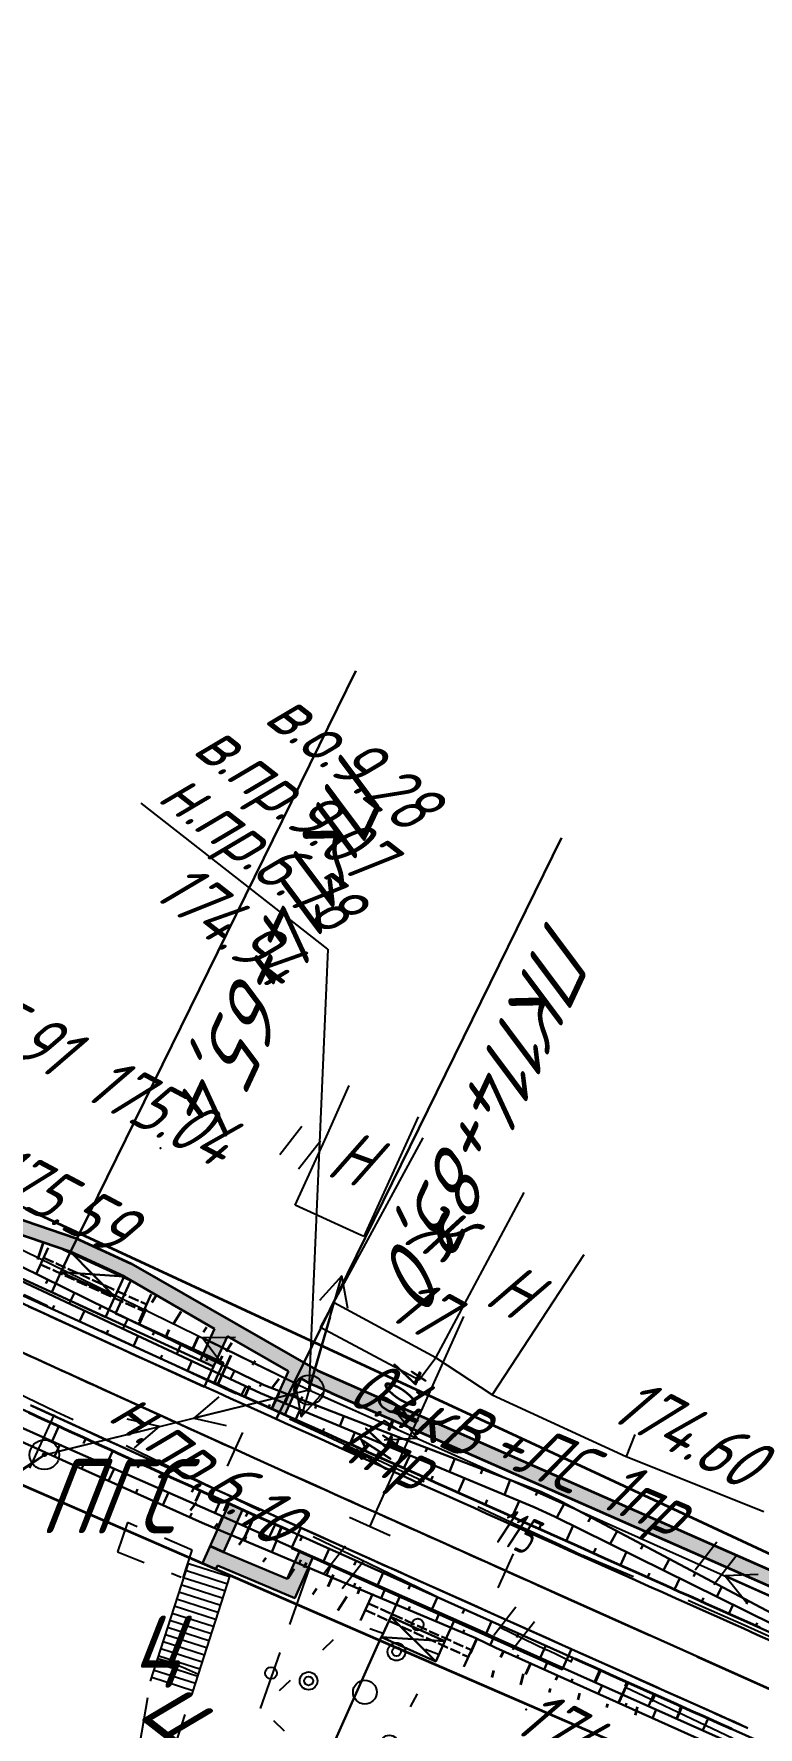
# Model space of a CAD drawing. Header units: millimetres. Extents: x -698 to 8131, y -704 to 4503.
# Drawn here: x 7221.4 to 7270.2, y 636.2 to 750.4 of the extents above; entities that cross this region are included whole.
import ezdxf

# ---------------------------------------------------------------- set-up
doc = ezdxf.new("R2010")
doc.units = ezdxf.units.MM
for name, pattern in [('ACAD_ISO02W100', [15, 12, -3]), ('CONTI', [0]), ('DASHED', [0.75, 0.5, -0.25])]:
    doc.linetypes.add(name, pattern=pattern)
for name, color, linetype, lineweight in [('10', 1, 'Continuous', 35), ('КОПИЯ_ОСЬ_13_ОТКОСЫ', 7, 'Continuous', 30), ('КОПИЯ_ОСЬ_ГРАНИЦЫ_ПОЛОС', 7, 'Continuous', 30), ('Остановки', 1, 'Continuous', 30), ('ОСЬ_ВЕРХ_ПОКРЫТИЯ_ГРАНИЦЫ_ПОЛОС', 7, 'Continuous', 30), ('ОСЬ_ВЕРХ_ПОКРЫТИЯ_ОСЬ', 1, 'Continuous', 30), ('Ось_примыкания', 1, 'Continuous', 35), ('Привязка', 250, 'Continuous', 35), ('Тротуар', 40, 'Continuous', 35), ('Трубы мет.', 7, 'ACAD_ISO02W100', 30)]:
    doc.layers.add(name, color=color, linetype=linetype, lineweight=lineweight)
for name, color, linetype in [('GOR_BDEFAULT', 212, 'CONTI'), ('NAD_MDEFAULT', 7, 'CONTI'), ('PI_OTDEFAULT', 172, 'CONTI'), ('PI_TTDEFAULT', 5, 'CONTI'), ('SIT_LDEFAULT', 7, 'CONTI'), ('USLZNDEFAULT', 7, 'CONTI'), ('ZAPSKDEFAULT', 7, 'CONTI'), ('ОСЬ_ВЕРХ_ПОКРЫТИЯ_ПИКЕТЫ', 1, 'Continuous'), ('ОСЬ_ВЕРХ_ПОКРЫТИЯ_РАЗБИВКА_КРИВ', 1, 'Continuous'), ('разметка', 7, 'Continuous')]:
    doc.layers.add(name, color=color, linetype=linetype)
doc.styles.add('eskd', font='isocpeui.ttf', dxfattribs={"width": 1.2})
doc.styles.get("Standard").update_dxf_attribs({"font": 'isocpeui.ttf'})
doc.styles.add('ГОСТ', font='isocpeui.ttf', dxfattribs={"height": 4})

# ---------------------------------------------------------------- blocks, each defined once
blk = doc.blocks.new('BL_2011')
at = {"color": 0}
for p, q in [((0, 0), (0, 2.4)), ((1.6, 0), (1.6, 2.4))]:
    blk.add_line(p, q, dxfattribs=at)
blk = doc.blocks.new('BL_2010')
at = {"color": 0}
for centre, radius in [((0, 5.78), 0.4), ((0, 3.46), 0.6), ((0, 3.46), 0.3), ((0, 0), 0.8), ((-3.46, -1.74), 0.6), ((3.46, -1.74), 0.6), ((-3.46, -1.74), 0.3), ((3.46, -1.74), 0.3), ((-5.78, -2.88), 0.4), ((5.78, -2.88), 0.4)]:
    blk.add_circle(centre, radius, dxfattribs=at)
blk = doc.blocks.new('BL_26')
at = {"color": 0}
for radius in [1, 0.1]:
    blk.add_circle((0, 0), radius, dxfattribs=at)

msp = doc.modelspace()

# ---------------------------------------------------------------- hatches: boundary and pattern name
at = {"layer": 'Тротуар', "lineweight": 30, "ltscale": 7}
for points in [[(7238.51, 660.22), (7240.02, 659.35), (7276.16, 643.43), (7310.97, 627.81), (7338.54, 613.03), (7345.65, 609.36), (7356.2, 603.64), (7363.14, 599.67), (7369.95, 595.47), (7376.65, 591.22), (7377.19, 592.06), (7370.48, 596.32), (7363.65, 600.53), (7356.69, 604.52), (7346.12, 610.24), (7339.01, 613.92), (7311.41, 628.71), (7276.57, 644.35), (7240.47, 660.25), (7227.9, 667.48), (7224.18, 669.18), (7215.68, 672.08), (7206.96, 674.3), (7205.61, 674.91), (7174.21, 690.89), (7164.33, 693.86), (7153.5, 698.79), (7132.15, 709.98), (7096.05, 726.23), (7071.01, 739.23), (7046.76, 749.07), (7003.78, 769.37), (6978.59, 780.66), (6942.98, 797.05), (6924.72, 804.51), (6908.31, 812.24), (6907.78, 811.39), (6924.32, 803.59), (6942.58, 796.13), (6970.84, 783.13), (6971.75, 782.71), (6978.18, 779.75), (7003.36, 768.46), (7046.36, 748.16), (7070.6, 738.32), (7095.61, 725.33), (7131.71, 709.08), (7153.06, 697.89), (7163.98, 692.92), (7173.84, 689.96), (7205.15, 674.02), (7206.63, 673.36), (7215.43, 671.11), (7223.81, 668.25), (7227.44, 666.59), (7233.54, 663.08), (7234.41, 662.58)], [(7233.54, 663.08), (7232.56, 660.95), (7233.47, 660.52), (7234.41, 662.58)], [(7238.51, 660.22), (7237.38, 657.69), (7238.28, 657.27), (7239.38, 659.72)], [(7234.51, 651.29), (7233.23, 648.43), (7234.14, 648.02), (7235.42, 650.88)], [(7233.23, 648.43), (7232.72, 647.28), (7233.63, 646.87), (7233.73, 647.11), (7238.94, 644.92), (7239.3, 645.72), (7238.43, 646.22), (7234.14, 648.02)], [(7239.25, 648.06), (7238.43, 646.22), (7239.3, 645.72), (7240.16, 647.65)]]:
    msp.add_hatch(color=256, dxfattribs=at).paths.add_polyline_path(points)

# ---------------------------------------------------------------- linework, layer by layer
at = {"linetype": 'Continuous'}
msp.add_line((7241.16, 688.65, -175.5), (7228.58, 698.49), dxfattribs=at)
msp.add_lwpolyline([(7221.98, 654.52), (7205.3, 643.06), (7191.65, 653.73)], dxfattribs=at)
at = {"layer": '10'}
for points in [[(7557.08, 408.21), (7502.4, 474.09), (7438.51, 545.9), (7384.5, 596.29), (7381.69, 589.87), (7359.57, 604.59), (7346, 610.97), (7346.93, 612.49), (7259.5, 653.22), (7163.78, 697.6), (7162.77, 695.04), (7153.58, 698.96), (7154.83, 701.95), (7107.48, 722.73), (7037.23, 756.52), (7008.44, 769.14), (7005.58, 770.2), (6980.05, 780.78), (6981.05, 782.78), (6942.35, 801.08), (6941.6, 799.04), (6896.91, 821.23), (6913.82, 871.71)], [(6994.1, 758.53), (7040.02, 735.71), (7044.06, 733.7), (7072.31, 719.67), (7095.9, 709.73), (7115.45, 700.07), (7174.04, 673.01), (7206.09, 659.68), (7219.61, 652.95), (7247.64, 640.79), (7301.6, 617.39), (7300.3, 614.53), (7309.24, 610.38), (7309.92, 612), (7354.73, 590.42), (7366.7, 578.18), (7366.7, 578.18), (7420.77, 522.86), (7453.78, 488.15), (7485.29, 455.37), (7519.63, 419.45), (7515.41, 411.68), (7534.82, 388.2), (7579.15, 342.64)]]:
    msp.add_lwpolyline(points, dxfattribs=at)
at = {"layer": 'GOR_BDEFAULT', "color": 212, "elevation": 174, "flags": 128}
msp.add_lwpolyline([(7232.44, 639.76), (7231.64, 640.13), (7231.55, 640.17), (7231.45, 640.22), (7231.33, 640.26), (7231.21, 640.32), (7231.07, 640.37), (7230.91, 640.43), (7230.74, 640.5), (7230.56, 640.57), (7230.35, 640.64), (7230.12, 640.71), (7229.87, 640.79), (7229.72, 640.83)], dxfattribs=at)
msp.add_lwpolyline([(7232.44, 639.76), (7231.64, 640.13), (7231.55, 640.17), (7231.45, 640.22), (7231.33, 640.26), (7231.21, 640.32), (7231.07, 640.37), (7230.91, 640.43), (7230.74, 640.5), (7230.56, 640.57), (7230.35, 640.64), (7230.12, 640.71), (7229.87, 640.79), (7229.72, 640.83)], dxfattribs=at)
at = {"layer": 'PI_TTDEFAULT', "color": 5}
for p in [(7229.88, 675.24, 175.04), (7261.28, 654.46, 174.6), (7254.54, 637.41, 174.56)]:
    msp.add_point(p, dxfattribs=at)
at = {"layer": 'SIT_LDEFAULT', "color": 7}
for p, q in [((7241.16, 688.65, -175.5), (7239.9, 658.95)), ((7241.07, 676.04), (7242.62, 679.47)), ((7247.26, 677.36), (7246.63, 675.96)), ((7238.96, 671.41), (7241.07, 676.04)), ((7241.57, 664.85), (7247.59, 675.95)), ((7246.63, 675.96), (7243.6, 669.3)), ((7205.88, 675.54), (7239.9, 658.95)), ((7248.45, 661.11), (7254.41, 672.25)), ((7243.19, 669.47), (7238.96, 671.41)), ((7243.6, 669.3), (7243.19, 669.47)), ((7258.43, 668.06), (7252.25, 658.62)), ((7240.18, 659.91), (7242.12, 666.64)), ((7242.12, 666.64), (7240.61, 664.99)), ((7242.53, 664.44), (7242.12, 666.64)), ((7220.7, 665.38), (7222.29, 664.63)), ((7239.9, 658.95), (7241.6, 664.83)), ((7240.67, 663.17), (7241.57, 664.85)), ((7248.45, 661.11), (7241.6, 664.83)), ((7241.32, 663.87), (7239.38, 657.14)), ((7247.33, 659.62), (7240.67, 663.17)), ((7225.9, 662.94), (7229.14, 661.43)), ((7234.95, 662.48), (7232.71, 662.46)), ((7239, 659.39), (7232.71, 662.46)), ((7232.71, 662.46), (7234.07, 660.68)), ((7229.14, 661.43), (7234.52, 658.92)), ((7248.45, 661.11), (7247.33, 659.62)), ((7252.25, 658.62), (7248.45, 661.11)), ((7220.17, 658.78), (7222.84, 657.5)), ((7222.06, 654.58), (7239.9, 658.95)), ((7238.93, 658.71), (7232.13, 657.05)), ((7234.52, 658.91), (7234.97, 658.7)), ((7238.97, 659.34), (7239.38, 657.14)), ((7239.38, 657.14), (7240.89, 658.79)), ((7239.9, 658.95), (7275.25, 643.15)), ((7240.81, 658.54), (7247.2, 655.69)), ((7252.25, 658.62), (7261.28, 654.46)), ((7222.84, 657.5), (7223.99, 656.95)), ((7233.83, 658.49), (7232.13, 657.05)), ((7247.2, 655.69), (7245.79, 657.41)), ((7221.07, 653.67), (7222.75, 657.3)), ((7223.03, 654.82), (7229.83, 656.48)), ((7229.83, 656.48), (7227.65, 656.98)), ((7228.13, 655.04), (7229.83, 656.48)), ((7232.13, 657.05), (7234.31, 656.55)), ((7238.59, 657.01), (7240.83, 655.96)), ((7227.58, 655.2), (7231.82, 653.14)), ((7240.83, 655.97), (7247.23, 652.99)), ((7244.97, 655.59), (7247.2, 655.69)), ((7261.87, 655.95), (7261.28, 654.46)), ((7210.44, 647.13), (7222.06, 654.58)), ((7261.28, 654.46), (7270.57, 650.76)), ((7231.82, 653.14), (7236.59, 650.83)), ((7247.23, 652.99), (7247.66, 652.79)), ((7251.28, 651.09), (7252.85, 650.36)), ((7227.66, 650.01), (7227, 648.03)), ((7228.31, 649.73), (7227.66, 650.01)), ((7252.85, 650.36), (7256.85, 648.5)), ((7232.03, 648.15), (7230.15, 648.95)), ((7240.18, 649.08), (7244.65, 646.91)), ((7256.85, 648.5), (7258.37, 647.79)), ((7227, 648.03), (7228.78, 647.33)), ((7229.22, 639.33), (7231.77, 647.26)), ((7231.42, 646.29), (7232.03, 648.15)), ((7231.77, 647.26), (7234.55, 646.37)), ((7258.99, 647.53), (7258.37, 647.79)), ((7260.65, 646.82), (7258.99, 647.53)), ((7230.64, 646.59), (7231.28, 646.34)), ((7234.2, 645.4), (7231.42, 646.29)), ((7234.35, 645.88), (7231.57, 646.77)), ((7234.55, 646.37), (7232.05, 638.6)), ((7238.61, 643.13), (7239.93, 646.91)), ((7244.65, 646.91), (7249.17, 644.71)), ((7261.78, 646.35), (7260.65, 646.83)), ((7270.18, 646.51), (7267.95, 646.41)), ((7274.34, 643.56), (7267.95, 646.41)), ((7267.95, 646.41), (7269.36, 644.69)), ((7233.75, 643.96), (7230.97, 644.85)), ((7233.9, 644.44), (7231.12, 645.33)), ((7234.05, 644.92), (7231.27, 645.81)), ((7233.45, 643), (7230.67, 643.89)), ((7233.6, 643.48), (7230.82, 644.37)), ((7265.95, 644.54), (7265.46, 644.75)), ((7269.03, 643.18), (7265.95, 644.53)), ((7233.15, 642.04), (7230.37, 642.93)), ((7233.3, 642.52), (7230.52, 643.41)), ((7244, 642.88), (7244.94, 642.53)), ((7252.77, 642.96), (7254.38, 642.18)), ((7271.99, 641.87), (7269.03, 643.19)), ((7232.7, 640.6), (7229.92, 641.49)), ((7232.85, 641.08), (7230.07, 641.97)), ((7233, 641.56), (7230.22, 642.45)), ((7240.83, 641.44), (7241.56, 642.13)), ((7247.75, 641.47), (7248.63, 641.14)), ((7254.38, 642.18), (7255.92, 641.43)), ((7256.49, 641.16), (7255.92, 641.43)), ((7232.4, 639.64), (7229.62, 640.53)), ((7232.55, 640.12), (7229.77, 641.01)), ((7236.63, 637.47), (7237.95, 641.25)), ((7248.63, 641.14), (7248.61, 641.1)), ((7257.63, 640.61), (7256.49, 641.16)), ((7232.08, 638.68), (7229.3, 639.57)), ((7232.24, 639.16), (7229.46, 640.05)), ((7237.92, 638.7), (7238.65, 639.39)), ((7228.35, 634.29), (7229.03, 638.23)), ((7232.05, 638.6), (7232, 638.44)), ((7247.19, 638.46), (7246.72, 637.58)), ((7262.9, 638.11), (7261.25, 638.9)), ((7265.73, 636.76), (7262.9, 638.11)), ((7230.32, 633.26), (7231.55, 637.07)), ((7238.25, 635.96), (7237.52, 636.64)), ((7268.48, 635.46), (7265.73, 636.76))]:
    msp.add_line(p, q, dxfattribs=at)
at = {"layer": 'КОПИЯ_ОСЬ_13_ОТКОСЫ'}
for points in [[(6954.34, 788.07), (7219.05, 666.02), (7231.16, 660.49), (7243.3, 655.01), (7289.46, 634.34), (7298.07, 630.51), (7302.43, 628.56), (7305.91, 627), (7313.73, 623.44), (7319.81, 620.62), (7325, 618.17), (7328.3, 616.57), (7331.6, 614.97)], [(6951.41, 781.71), (7216.13, 659.66), (7228.27, 654.12), (7240.43, 648.62), (7286.6, 627.95), (7295.18, 624.07), (7299.5, 622.1), (7308.13, 618.13), (7315.01, 614.91), (7320.14, 612.45), (7325.19, 609.99), (7328.39, 608.4), (7331.58, 606.79)], [(7146.73, 700.12), (7160.85, 693.71), (7200.39, 675.58), (7218.55, 667.21), (7227.59, 662.96), (7236.64, 658.74), (7242.78, 656.17), (7255.09, 651.04), (7256.46, 650.43), (7273.06, 642.23), (7289.71, 634.89), (7298.32, 631.06), (7302.67, 629.11), (7308.77, 626.36), (7314.86, 623.59), (7320.93, 620.77), (7326.13, 618.31), (7327.86, 617.48), (7331.07, 615.91)], [(7146.73, 700.12), (7160.85, 693.71), (7200.39, 675.58), (7218.55, 667.21), (7227.59, 662.96), (7236.64, 658.74), (7242.78, 656.17), (7255.09, 651.04), (7256.46, 650.43), (7273.06, 642.23), (7289.71, 634.89), (7298.32, 631.06), (7302.67, 629.11), (7308.77, 626.36), (7314.86, 623.59), (7320.93, 620.77), (7326.13, 618.31), (7327.86, 617.48), (7331.07, 615.91)], [(7146.95, 700.6), (7161.18, 694.44), (7164.38, 693.01), (7182.68, 684.94), (7200.72, 676.54), (7208.91, 672.56), (7218.93, 668.03), (7227.89, 663.64), (7236.87, 659.27), (7243.09, 656.86), (7255.55, 652.08), (7256.9, 651.43), (7273.28, 642.74), (7290.07, 635.7), (7291.73, 634.99), (7299.65, 631.69), (7304.06, 629.85), (7307.58, 628.36), (7310.22, 627.24), (7317.99, 623.51), (7323.15, 620.97), (7328.31, 618.4), (7331.53, 616.83)], [(7143.01, 692.05), (7157.01, 685.38), (7160.15, 683.83), (7178.3, 675.44), (7196.5, 667.15), (7204.67, 663.37), (7214.41, 658.22), (7223.54, 654.1), (7232.69, 650), (7238.84, 647.4), (7251.14, 642.23), (7252.49, 641.56), (7269.37, 633.99), (7285.96, 626.51), (7290.19, 624.58), (7296.25, 621.81), (7305.72, 617.43), (7313.38, 613.67), (7318.46, 611.13), (7323.51, 608.55), (7327.55, 606.59), (7331.57, 604.61)], [(7143.18, 692.42), (7157.19, 685.78), (7178.54, 675.96), (7196.73, 667.64), (7204.89, 663.86), (7214.76, 658.97), (7223.91, 654.9), (7233.07, 650.86), (7239.17, 648.14), (7251.37, 642.75), (7252.73, 642.12), (7269.63, 634.59), (7286.25, 627.16), (7293.96, 623.67), (7298.28, 621.7), (7306.05, 618.13), (7313.72, 614.39), (7318.81, 611.87), (7323.87, 609.3), (7327.03, 607.74), (7330.17, 606.16)], [(7143.18, 692.42), (7157.19, 685.78), (7178.54, 675.96), (7196.72, 667.64), (7204.89, 663.86), (7214.76, 658.97), (7223.91, 654.9), (7233.07, 650.86), (7239.17, 648.14), (7251.37, 642.75), (7252.73, 642.12), (7269.63, 634.59), (7286.25, 627.16), (7293.96, 623.67), (7298.28, 621.7), (7306.05, 618.13), (7313.72, 614.39), (7318.81, 611.87), (7323.87, 609.3), (7327.03, 607.74), (7330.17, 606.16)], [(7222.29, 666.38), (7222.16, 666.12)], [(7224.08, 665.5), (7223.73, 664.77)], [(7222.61, 664.39), (7222.73, 664.64)], [(7224.43, 663.56), (7224.76, 664.29)], [(7225.88, 664.62), (7225.76, 664.38)], [(7227.68, 663.74), (7227.35, 663.08)], [(7226.25, 662.73), (7226.36, 662.97)], [(7228.07, 661.9), (7228.39, 662.59)], [(7229.47, 662.86), (7229.37, 662.64)], [(7231.27, 661.99), (7230.98, 661.38)], [(7229.89, 661.07), (7230, 661.3)], [(7231.71, 660.24), (7232.01, 660.9)], [(7233.07, 661.11), (7232.97, 660.91)], [(7234.87, 660.24), (7234.6, 659.69)], [(7233.53, 659.41), (7233.63, 659.63)], [(7235.35, 658.59), (7235.64, 659.21)], [(7236.67, 659.37), (7236.58, 659.18)], [(7238.53, 658.63), (7238.3, 658.05)], [(7237.18, 657.77), (7237.27, 657.97)], [(7239, 656.94), (7239.31, 657.63)], [(7240.39, 657.91), (7240.32, 657.71)], [(7223.04, 656.5), (7222.58, 655.49)], [(7240.82, 656.12), (7240.93, 656.35)], [(7242.26, 657.19), (7241.99, 656.5)], [(7244.12, 656.47), (7244.04, 656.24)], [(7222.74, 654.46), (7223.11, 655.26)], [(7224.85, 655.67), (7224.7, 655.33)], [(7242.65, 655.3), (7243, 656.08)], [(7245.99, 655.75), (7245.69, 654.96)], [(7226.67, 654.84), (7226.23, 653.87)], [(7228.5, 654.01), (7228.35, 653.69)], [(7244.47, 654.48), (7244.59, 654.74)], [(7246.3, 653.67), (7246.69, 654.54)], [(7247.86, 655.03), (7247.76, 654.77)], [(7249.73, 654.32), (7249.38, 653.42)], [(7224.57, 653.64), (7224.69, 653.9)], [(7226.39, 652.82), (7226.76, 653.64)], [(7230.32, 653.19), (7229.9, 652.26)], [(7248.12, 652.85), (7248.25, 653.14)], [(7249.95, 652.03), (7250.38, 653)], [(7251.59, 653.6), (7251.48, 653.3)], [(7253.46, 652.88), (7253.08, 651.88)], [(7228.22, 652), (7228.34, 652.27)], [(7230.04, 651.18), (7230.42, 652.03)], [(7232.14, 652.36), (7232, 652.05)], [(7255.33, 652.17), (7255.2, 651.83)], [(7231.87, 650.37), (7232, 650.65)], [(7233.96, 651.54), (7233.56, 650.64)], [(7235.78, 650.71), (7235.65, 650.42)], [(7251.77, 651.21), (7251.92, 651.54)], [(7253.6, 650.4), (7254.08, 651.46)], [(7257.13, 651.31), (7256.62, 650.35)], [(7233.7, 649.57), (7234.06, 650.42)], [(7237.61, 649.89), (7237.21, 649.02)], [(7255.42, 649.58), (7255.58, 649.94)], [(7257.25, 648.76), (7257.72, 649.81)], [(7258.9, 650.37), (7258.73, 650.05)], [(7260.67, 649.43), (7260.21, 648.58)], [(7235.55, 648.79), (7235.67, 649.07)], [(7237.39, 648.01), (7237.72, 648.79)], [(7239.43, 649.07), (7239.3, 648.78)], [(7259.08, 647.94), (7259.23, 648.29)], [(7262.43, 648.5), (7262.28, 648.21)], [(7239.23, 647.23), (7239.34, 647.49)], [(7241.26, 648.25), (7240.87, 647.39)], [(7241.07, 646.46), (7241.37, 647.17)], [(7243.08, 647.44), (7242.95, 647.15)], [(7260.9, 647.13), (7261.31, 648.04)], [(7264.2, 647.56), (7263.8, 646.81)], [(7244.91, 646.62), (7244.53, 645.78)], [(7262.73, 646.31), (7262.86, 646.61)], [(7264.55, 645.49), (7264.9, 646.26)], [(7265.97, 646.62), (7265.83, 646.37)], [(7242.92, 645.68), (7243.02, 645.92)], [(7244.76, 644.91), (7245.03, 645.55)], [(7246.73, 645.8), (7246.61, 645.52)], [(7248.56, 644.98), (7248.19, 644.16)], [(7266.38, 644.68), (7266.49, 644.93)], [(7267.73, 645.68), (7267.39, 645.03)], [(7246.6, 644.13), (7246.7, 644.35)], [(7248.45, 643.36), (7248.69, 643.93)], [(7250.38, 644.17), (7250.26, 643.89)], [(7268.2, 643.86), (7268.49, 644.49)], [(7269.5, 644.75), (7269.38, 644.53)], [(7250.29, 642.58), (7250.37, 642.77)], [(7252.21, 643.35), (7251.84, 642.53)], [(7270.03, 643.04), (7270.12, 643.25)], [(7252.11, 641.75), (7252.37, 642.29)], [(7254.03, 642.53), (7253.91, 642.26)], [(7255.86, 641.72), (7255.49, 640.89)], [(7253.93, 640.92), (7254.01, 641.1)], [(7255.75, 640.1), (7256.01, 640.66)], [(7257.68, 640.9), (7257.56, 640.62)], [(7257.58, 639.28), (7257.66, 639.47)], [(7259.51, 640.08), (7259.14, 639.26)], [(7261.34, 639.26), (7261.21, 638.99)], [(7259.4, 638.46), (7259.66, 639.03)], [(7263.16, 638.45), (7262.8, 637.64)], [(7261.23, 637.64), (7261.31, 637.83)], [(7263.05, 636.83), (7263.31, 637.41)], [(7264.99, 637.63), (7264.87, 637.36)], [(7266.81, 636.81), (7266.45, 636.01)]]:
    msp.add_lwpolyline(points, dxfattribs=at)
at = {"layer": 'КОПИЯ_ОСЬ_ГРАНИЦЫ_ПОЛОС'}
for points in [[(7227.88, 666.33), (7227.88, 666.33), (7226.86, 664.1), (7228.44, 663.38)], [(7271.03, 642.04), (7270.12, 642.45), (7269.21, 642.86), (7268.3, 643.27), (7267.39, 643.67), (7266.48, 644.08), (7265.57, 644.49), (7264.66, 644.9), (7263.74, 645.31), (7262.83, 645.71), (7261.92, 646.12), (7261.01, 646.53), (7260.1, 646.94), (7259.19, 647.35), (7258.28, 647.75), (7257.37, 648.16), (7256.45, 648.57), (7255.54, 648.98), (7254.63, 649.39), (7253.72, 649.79), (7252.81, 650.2), (7251.9, 650.61), (7250.99, 651.02), (7250.08, 651.43), (7249.17, 651.83), (7248.25, 652.24), (7247.34, 652.65), (7246.43, 653.06), (7245.52, 653.47), (7244.61, 653.87), (7243.7, 654.28), (7242.79, 654.69), (7241.88, 655.1), (7240.97, 655.51), (7240.06, 655.92), (7239.15, 656.33), (7238.24, 656.74), (7237.33, 657.15), (7236.43, 657.56), (7235.52, 657.97), (7234.61, 658.38), (7233.7, 658.79), (7232.79, 659.2), (7231.88, 659.61), (7230.97, 660.03), (7230.07, 660.44), (7229.16, 660.85), (7228.25, 661.26), (7227.34, 661.68), (7226.44, 662.09), (7225.53, 662.51), (7224.62, 662.92), (7223.71, 663.34), (7222.81, 663.75), (7221.9, 664.17), (7220.99, 664.58)], [(7228.44, 663.38), (7234.13, 660.77), (7233.51, 659.42), (7234.37, 659.03), (7235.28, 658.62), (7236.19, 658.21), (7237.1, 657.8), (7238.01, 657.39), (7238.92, 656.98)], [(7221.12, 657.92), (7222.03, 657.51), (7222.94, 657.09), (7223.85, 656.68), (7224.76, 656.26), (7225.67, 655.85), (7226.58, 655.43), (7227.49, 655.02), (7228.4, 654.6), (7229.31, 654.19), (7230.22, 653.78), (7231.13, 653.36), (7232.05, 652.95), (7232.96, 652.54), (7233.87, 652.13), (7234.78, 651.72), (7235.69, 651.3), (7236.6, 650.89), (7237.52, 650.48), (7238.43, 650.07), (7239.34, 649.66)], [(7257.59, 641.48), (7258.5, 641.08), (7259.41, 640.67), (7260.32, 640.26), (7261.23, 639.85), (7262.15, 639.45), (7263.06, 639.04), (7263.97, 638.63), (7264.88, 638.22), (7265.8, 637.81), (7266.71, 637.4), (7267.62, 637), (7268.53, 636.59), (7269.44, 636.18)], [(7257.85, 640.83), (7257.85, 640.83), (7258.35, 640.6), (7259.27, 640.19), (7260.18, 639.78), (7261.09, 639.37), (7262, 638.97), (7262.91, 638.56), (7263.82, 638.15), (7264.73, 637.74), (7265.64, 637.33), (7266.55, 636.93), (7267.47, 636.52), (7268.38, 636.11)]]:
    msp.add_lwpolyline(points, dxfattribs=at)
at = {"layer": 'Остановки', "color": 1, "linetype": 'Continuous'}
for points in [[(7232.85, 659.18), (7233.47, 660.52), (7215.29, 668.86), (7214.66, 667.5)], [(7214.66, 667.5), (7214.66, 667.5), (7232.84, 659.16), (7232.84, 659.16), (7232.85, 659.18)]]:
    msp.add_lwpolyline(points, dxfattribs=at)
at = {"layer": 'Остановки', "lineweight": 30, "ltscale": 7}
for points in [[(7225, 666.06), (7226.82, 665.22), (7227.44, 666.59), (7223.81, 668.25), (7223.18, 666.89), (7226.82, 665.22)], [(7226.82, 665.22), (7223.81, 668.25)], [(7224.38, 664.69), (7226.19, 663.86), (7226.82, 665.22), (7223.18, 666.89), (7222.56, 665.53), (7226.19, 663.86)], [(7227.44, 666.59), (7223.18, 666.89)], [(7247.85, 644.2), (7246.03, 645.02), (7245.42, 643.65), (7249.07, 642.02), (7249.68, 643.39), (7246.03, 645.02)], [(7247.24, 642.83), (7245.42, 643.65), (7244.8, 642.28), (7248.45, 640.65), (7249.07, 642.02), (7245.42, 643.65)], [(7245.42, 643.65), (7248.45, 640.65)], [(7244.8, 642.28), (7249.07, 642.02)]]:
    msp.add_lwpolyline(points, dxfattribs=at)
at = {"layer": 'Остановки', "color": 1, "linetype": 'Continuous'}
msp.add_lwpolyline([(7257.59, 641.48), (7256.98, 640.11), (7238.73, 648.29), (7239.34, 649.66), (7239.34, 649.66), (7257.59, 641.48)], close=True, dxfattribs=at)
at = {"layer": 'ОСЬ_ВЕРХ_ПОКРЫТИЯ_ГРАНИЦЫ_ПОЛОС'}
for points in [[(7233.51, 659.42), (7233.91, 659.25), (7234.81, 658.83), (7235.72, 658.42), (7236.63, 658.01), (7237.54, 657.6), (7238.45, 657.19), (7239.36, 656.78), (7240.27, 656.37), (7241.18, 655.96), (7242.09, 655.55), (7243, 655.15), (7243.91, 654.74), (7244.82, 654.33), (7245.73, 653.92), (7246.64, 653.51), (7247.55, 653.11), (7248.46, 652.7), (7249.37, 652.29), (7250.28, 651.88), (7251.19, 651.47), (7252.1, 651.07), (7253.01, 650.66), (7253.93, 650.25), (7254.84, 649.84), (7255.75, 649.43), (7256.66, 649.03), (7257.57, 648.62), (7258.48, 648.21), (7259.39, 647.8), (7260.3, 647.39), (7261.21, 646.99), (7262.13, 646.58), (7263.04, 646.17), (7263.95, 645.76), (7264.86, 645.35), (7265.77, 644.95), (7266.68, 644.54), (7267.59, 644.13), (7268.5, 643.72), (7269.42, 643.31), (7270.33, 642.91)], [(7221.01, 657.42), (7221.92, 657.01), (7222.83, 656.59), (7223.74, 656.18), (7224.65, 655.76), (7225.56, 655.35), (7226.47, 654.94), (7227.38, 654.52), (7228.29, 654.11), (7229.2, 653.69), (7230.11, 653.28), (7231.02, 652.87), (7231.93, 652.46), (7232.84, 652.04), (7233.75, 651.63), (7234.66, 651.22), (7235.57, 650.81), (7236.48, 650.4), (7237.39, 649.99), (7238.31, 649.58), (7238.68, 649.41)], [(7269.49, 636.16), (7268.58, 636.57), (7267.67, 636.97), (7266.76, 637.38), (7265.85, 637.79), (7264.94, 638.2), (7264.03, 638.61), (7263.11, 639.01), (7262.2, 639.42), (7261.29, 639.83), (7260.38, 640.24), (7259.47, 640.65), (7258.56, 641.05), (7257.65, 641.46), (7256.74, 641.87), (7255.83, 642.28), (7254.91, 642.69), (7254, 643.09), (7253.09, 643.5), (7252.18, 643.91), (7251.27, 644.32), (7250.36, 644.73), (7249.45, 645.13), (7248.54, 645.54), (7247.62, 645.95), (7246.71, 646.36), (7245.8, 646.77), (7244.89, 647.17), (7243.98, 647.58), (7243.07, 647.99), (7242.16, 648.4), (7241.25, 648.81), (7240.33, 649.22), (7239.42, 649.63), (7238.51, 650.04), (7237.6, 650.45), (7236.69, 650.86), (7235.78, 651.27), (7234.87, 651.68), (7233.96, 652.09), (7233.04, 652.5), (7232.13, 652.91), (7231.22, 653.32), (7230.31, 653.74), (7229.4, 654.15), (7228.49, 654.56), (7227.58, 654.98), (7226.67, 655.39), (7225.76, 655.8), (7224.86, 656.22), (7223.95, 656.63), (7223.04, 657.05), (7222.13, 657.46), (7221.22, 657.88)]]:
    msp.add_lwpolyline(points, dxfattribs=at)
at = {"layer": 'ОСЬ_ВЕРХ_ПОКРЫТИЯ_ОСЬ'}
msp.add_lwpolyline([(6955.41, 783.72), (7214.36, 664.33), (7214.36, 664.33, 0.00275), (7244.41, 650.68), (7244.41, 650.68), (7288, 631.16), (7288, 631.16), (7297.02, 627.11), (7301.53, 625.08), (7305.13, 623.44), (7307.83, 622.21), (7310.53, 620.97), (7313.22, 619.72), (7315.01, 618.89), (7316.8, 618.05), (7318.59, 617.2), (7320.38, 616.35), (7322.16, 615.5), (7323.94, 614.64), (7325.72, 613.78), (7327.5, 612.91), (7329.28, 612.04), (7331.05, 611.16)], format="xyb", dxfattribs=at)
at = {"layer": 'ОСЬ_ВЕРХ_ПОКРЫТИЯ_ПИКЕТЫ'}
for p, q in [((7234.41, 653.81), (7235.43, 656.08)), ((7252.66, 645.61), (7253.68, 647.9)), ((7252.66, 645.61), (7253.68, 647.9))]:
    msp.add_line(p, q, dxfattribs=at)
at = {"layer": 'ОСЬ_ВЕРХ_ПОКРЫТИЯ_РАЗБИВКА_КРИВ'}
for p, q in [((7244.41, 650.68), (7250.34, 663.91)), ((7244.41, 650.68), (7244, 649.76)), ((7242.63, 650.38), (7245.37, 649.15))]:
    msp.add_line(p, q, dxfattribs=at)
at = {"layer": 'Ось_примыкания', "color": 0}
for p, q in [((7221.98, 668.88), (7221.59, 667.74)), ((7228.44, 663.38), (7228.93, 664.45)), ((7229.58, 665.28), (7229.31, 664.84)), ((7231.28, 664.23), (7230.79, 663.44)), ((7232.98, 663.18), (7232.77, 662.84)), ((7230.26, 662.55), (7230.47, 663.02)), ((7232.07, 661.71), (7232.46, 662.55)), ((7234.69, 662.13), (7234.32, 661.54)), ((7233.75, 659.32), (7234.65, 661.3)), ((7233.89, 660.88), (7234.06, 661.24)), ((7236.28, 660.92), (7236.06, 660.64)), ((7237.87, 659.71), (7237.41, 659.11)), ((7235.57, 658.49), (7235.92, 659.26)), ((7237.39, 657.67), (7237.88, 658.75)), ((7239.46, 658.49), (7239.22, 658.18)), ((7232.58, 652.17), (7232.24, 651.42)), ((7231.92, 650.83), (7232.31, 651.37)), ((7234.41, 651.34), (7234.16, 650.79)), ((7233.55, 649.67), (7233.75, 649.95)), ((7236.23, 650.52), (7235.57, 649.06)), ((7238.05, 649.7), (7237.64, 648.79)), ((7235.19, 648.52), (7235.57, 649.06)), ((7236.82, 647.36), (7237.01, 647.64)), ((7239.71, 647.3), (7239.56, 646.97)), ((7238.48, 646.25), (7238.9, 646.9)), ((7241.54, 646.49), (7241.18, 645.69)), ((7240.16, 645.17), (7240.42, 645.56)), ((7241.84, 644.08), (7242.45, 645.02)), ((7243.36, 645.67), (7243.16, 645.21)), ((7251.19, 642.16), (7250.76, 641.19)), ((7253.02, 641.34), (7252.82, 640.91)), ((7254.84, 640.52), (7254.5, 639.76)), ((7252.24, 639.57), (7252.37, 640.05)), ((7254.18, 639.07), (7254.37, 639.81)), ((7256.67, 639.71), (7256.52, 639.38)), ((7259.56, 640.06), (7259.18, 639.21)), ((7261.39, 639.24), (7260.79, 637.9)), ((7256.12, 638.56), (7256.18, 638.83)), ((7258.05, 638.06), (7258.17, 638.52)), ((7263.21, 638.42), (7262.99, 637.93)), ((7259.99, 637.55), (7260.05, 637.8)), ((7261.92, 637.04), (7262.06, 637.59)), ((7265.04, 637.61), (7264.69, 636.82))]:
    msp.add_line(p, q, dxfattribs=at)
at = {"layer": 'Ось_примыкания', "color": 0, "ltscale": 7}
msp.add_line((7227.88, 666.33), (7223.33, 668.41), dxfattribs=at)
at = {"layer": 'Ось_примыкания', "linetype": 'Continuous'}
for points in [[(7270.33, 642.91), (7269.42, 643.31), (7268.5, 643.72), (7267.59, 644.13), (7266.68, 644.54), (7265.77, 644.95), (7264.86, 645.35), (7263.95, 645.76), (7263.04, 646.17), (7262.13, 646.58), (7261.21, 646.99), (7260.3, 647.39), (7259.39, 647.8), (7258.48, 648.21), (7257.57, 648.62), (7256.66, 649.03), (7255.75, 649.43), (7254.84, 649.84), (7253.93, 650.25), (7253.01, 650.66), (7252.1, 651.07), (7251.19, 651.47), (7250.28, 651.88), (7249.37, 652.29), (7248.46, 652.7), (7247.55, 653.11), (7246.64, 653.51), (7245.73, 653.92), (7244.82, 654.33), (7243.91, 654.74), (7243, 655.15), (7242.09, 655.55), (7241.18, 655.96), (7240.27, 656.37), (7239.36, 656.78), (7238.45, 657.19), (7237.54, 657.6), (7236.63, 658.01), (7235.72, 658.42), (7234.81, 658.83), (7233.91, 659.25), (7233.51, 659.42)], [(7221.01, 657.42), (7221.92, 657.01), (7222.83, 656.59), (7223.74, 656.18), (7224.65, 655.76), (7225.56, 655.35), (7226.47, 654.94), (7227.38, 654.52), (7228.29, 654.11), (7229.2, 653.69), (7230.11, 653.28), (7231.02, 652.87), (7231.93, 652.46), (7232.84, 652.04), (7233.75, 651.63), (7234.66, 651.22), (7235.57, 650.81), (7236.48, 650.4), (7237.39, 649.99), (7238.31, 649.58), (7238.68, 649.41)], [(7238.68, 649.41), (7238.31, 649.58), (7237.39, 649.99), (7236.48, 650.4), (7235.57, 650.81), (7234.66, 651.22), (7233.75, 651.63), (7232.84, 652.04), (7231.93, 652.46), (7231.02, 652.87), (7230.11, 653.28), (7229.2, 653.69), (7228.29, 654.11), (7227.38, 654.52), (7226.47, 654.94), (7225.56, 655.35), (7224.65, 655.76), (7223.74, 656.18), (7222.83, 656.59), (7221.92, 657.01), (7221.01, 657.42)], [(7257.85, 640.83), (7257.85, 640.83), (7258.35, 640.6), (7259.27, 640.19), (7260.18, 639.78), (7261.09, 639.37), (7262, 638.97), (7262.91, 638.56), (7263.82, 638.15), (7264.73, 637.74), (7265.64, 637.33), (7266.55, 636.93), (7267.47, 636.52), (7268.38, 636.11)], [(7268.38, 636.11), (7267.47, 636.52), (7266.55, 636.93), (7265.64, 637.33), (7264.73, 637.74), (7263.82, 638.15), (7262.91, 638.56), (7262, 638.97), (7261.09, 639.37), (7260.18, 639.78), (7259.27, 640.19), (7258.35, 640.6), (7257.85, 640.83), (7257.85, 640.83)]]:
    msp.add_lwpolyline(points, dxfattribs=at)
at = {"layer": 'Привязка', "lineweight": 30, "ltscale": 7}
for points in [[(7223.81, 668.25), (7243.06, 707.42)], [(7237.68, 656.99), (7256.93, 696.16)], [(7226.97, 602.44), (7244.76, 642.29)]]:
    msp.add_lwpolyline(points, dxfattribs=at)
at = {"layer": 'разметка', "lineweight": 30, "ltscale": 7}
for points in [[(7234.6, 655.09, -0.001667), (7216.41, 663.39), (7216.41, 663.39)], [(7238.24, 653.44, -0.000828), (7256.49, 645.26, 0.986743)]]:
    msp.add_lwpolyline(points, format="xyb", dxfattribs=at)
at = {"layer": 'разметка', "linetype": 'DASHED', "lineweight": 30, "ltscale": 14}
msp.add_lwpolyline([(7256.49, 645.26), (7301.16, 625.26)], dxfattribs=at)
at = {"layer": 'Тротуар', "linetype": 'Continuous'}
for points in [[(7003.78, 769.37), (7046.76, 749.07), (7071.01, 739.23), (7096.05, 726.23), (7132.15, 709.98), (7153.5, 698.79), (7164.33, 693.86), (7174.21, 690.89), (7205.56, 674.93), (7206.96, 674.3), (7215.68, 672.08), (7224.18, 669.18), (7227.9, 667.48), (7240.47, 660.25), (7240.47, 660.25), (7240.47, 660.25), (7240.47, 660.25), (7276.57, 644.35), (7311.41, 628.71), (7339.01, 613.92)], [(7233.54, 663.08), (7227.44, 666.59), (7223.81, 668.25), (7215.43, 671.11)], [(7238.51, 660.22), (7234.41, 662.58)], [(7241.38, 658.75), (7240.47, 659.16), (7240.02, 659.35), (7240.02, 659.35), (7239.38, 659.72)], [(7241.38, 658.75), (7241.38, 658.75), (7276.16, 643.43), (7310.97, 627.81), (7338.54, 613.03), (7345.65, 609.36), (7356.2, 603.64), (7363.14, 599.67), (7369.95, 595.47), (7376.65, 591.22)]]:
    msp.add_lwpolyline(points, dxfattribs=at)
at = {"layer": 'Тротуар', "lineweight": 30, "ltscale": 7}
for points in [[(7232.56, 660.94), (7233.54, 663.08)], [(7233.47, 660.52), (7234.41, 662.58)], [(7237.37, 657.68), (7238.51, 660.22)], [(7238.28, 657.27), (7239.38, 659.72)], [(7232.72, 647.28), (7234.51, 651.3)], [(7234.14, 648.02), (7235.42, 650.88)], [(7233.73, 647.11), (7238.94, 644.92), (7240.16, 647.65)], [(7234.14, 648.02), (7238.43, 646.22), (7239.25, 648.06)], [(7233.63, 646.87), (7233.73, 647.11)]]:
    msp.add_lwpolyline(points, dxfattribs=at)
at = {"layer": 'Тротуар', "ltscale": 7}
msp.add_lwpolyline([(7234.14, 648.02), (7233.23, 648.43)], dxfattribs=at)
at = {"layer": 'Трубы мет.', "lineweight": 30}
for points in [[(7221.48, 666.7), (7222.31, 668.52)], [(7228.44, 663.58), (7229.27, 665.4)], [(7243.38, 643.4), (7244.2, 645.22)], [(7250.34, 640.28), (7251.17, 642.1)]]:
    msp.add_lwpolyline(points, dxfattribs=at)
at = {"layer": 'Трубы мет.', "lineweight": 30, "ltscale": 0.06}
for points in [[(7222.01, 667.86), (7228.96, 664.71)], [(7221.8, 667.41), (7228.75, 664.25)], [(7243.7, 644.11), (7250.64, 640.95)], [(7243.91, 644.56), (7250.85, 641.41)]]:
    msp.add_lwpolyline(points, dxfattribs=at)

# ---------------------------------------------------------------- block references
at = {"layer": 'USLZNDEFAULT', "color": 7, "rotation": 322.0000000000001}
for name, p in [('BL_26', (7239.9, 658.95)), ('BL_26', (7222.06, 654.58)), ('BL_2011', (7240.88, 646.56)), ('BL_2010', (7243.67, 638.58)), ('BL_2011', (7252.36, 642.43))]:
    msp.add_blockref(name, p, dxfattribs=at)
at = {"layer": 'ZAPSKDEFAULT', "color": 7, "rotation": 322.0000000000001}
for p in [(7237.93, 674.83), (7265.93, 646.83)]:
    msp.add_blockref('BL_2011', p, dxfattribs=at)

# ---------------------------------------------------------------- texts
at = {"layer": 'NAD_MDEFAULT', "color": 7, "style": 'eskd', "oblique": 10, "width": 0.8}
for s, height, rotation, p in [('в.о.9.28', 3.5, 322, (7236.77, 704.03, -175.5)), ('в.пр.9.07', 3.5, 322, (7231.95, 701.94, -175.5)), ('н.пр.6.78', 3.5, 322, (7229.59, 698.7, -175.5)), ('Н', 3.5, 340, (7240.94, 673.44)), ('Ж', 3.5, 334, (7246.18, 668.85)), ('Н', 3.5, 332, (7251.6, 664.78)), ('17', 3.5, 331, (7245.07, 663.84)), ('0.4кВ', 3.5, 335, (7242.26, 658.14)), ('н.пр.6.10', 3.5, 322, (7226.24, 656.98)), ('4пр', 3.5, 336, (7241.36, 654.58, -175)), ('+ЛС 1пр', 3.5, 337, (7251.77, 654.34)), ('ц', 5, 322, (7228.27, 636.97))]:
    msp.add_text(s, height=height, rotation=rotation, dxfattribs=at).set_placement(p)
for s, p in [('ПГС', (7221.68, 649.28)), ('ц', (7228.12, 640.24))]:
    msp.add_text(s, height=5, dxfattribs=at).set_placement(p)
at = {"layer": 'PI_OTDEFAULT', "color": 172, "style": 'eskd', "oblique": 10, "width": 0.8}
for s, rotation, p in [('174.94', 322, (7229.23, 692.28)), ('175.91', 332, (7214.09, 684.53)), ('175.04', 332, (7224.54, 678.7)), ('175.59', 332, (7217.48, 672.81)), ('174.60', 332, (7260.04, 657.02)), ('174.72', 332, (7253.5, 636.01))]:
    msp.add_text(s, height=3.5, rotation=rotation, dxfattribs=at).set_placement(p)
at = {"layer": 'ОСЬ_ВЕРХ_ПОКРЫТИЯ_ПИКЕТЫ', "width": 0.6}
msp.add_text('115', height=2.5, rotation=335.8783, dxfattribs=at).set_placement((7252.18, 648.84))
at = {"layer": 'ОСЬ_ВЕРХ_ПОКРЫТИЯ_РАЗБИВКА_КРИВ', "width": 0.6}
msp.add_text('114+90.4', height=2.5, rotation=65.8783, dxfattribs=at).set_placement((7244.97, 653.16))
at = {"layer": 'Привязка', "lineweight": 30, "ltscale": 7, "style": 'ГОСТ', "oblique": 15}
for s, p in [('ПК114+65,4', (7242.2, 702.3, 126.57)), ('ПК114+83,0', (7256.07, 691.04, 126.57))]:
    msp.add_text(s, height=4, rotation=244.9579, dxfattribs=at).set_placement(p)

doc.saveas('drawing.dxf')
